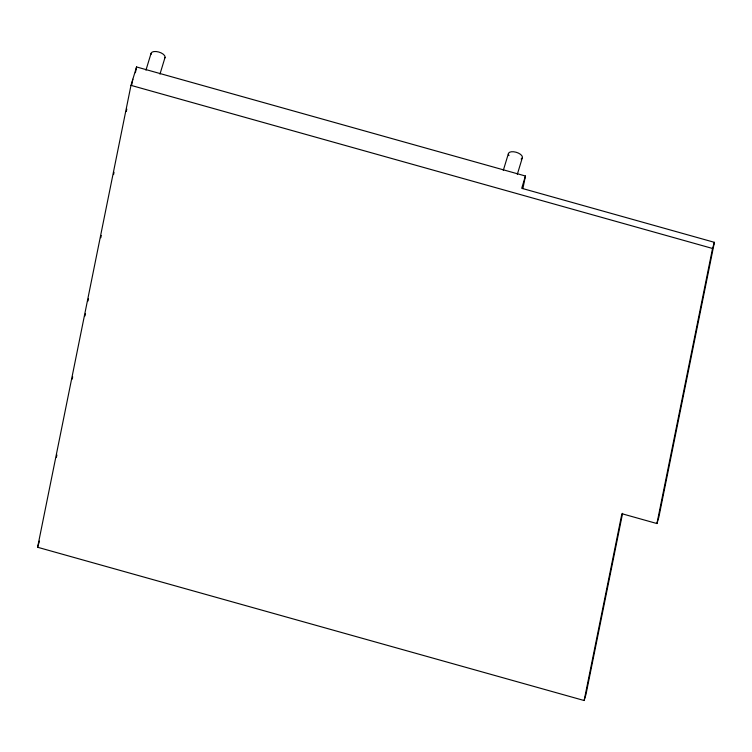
<?xml version="1.0" encoding="UTF-8"?>
<svg xmlns="http://www.w3.org/2000/svg" width="752" height="752" viewBox="0 0 752 752"><rect width="100%" height="100%" fill="white"/><g stroke="black" fill="none" stroke-linecap="round" stroke-linejoin="round"><path stroke-width="1.13" d="M622.59 513.334L585.987 694.397L584.135 700.516L37.6 547.259L130.98 85.361L136.563 66.956L525.441 176.015L522.884 188.658M56.419 457.244L56.889 454.941M72.211 379.111L72.681 376.818M84.995 315.915L85.455 313.622M88.012 300.979L88.473 298.685M100.787 237.782L101.247 235.489M113.561 174.596L114.022 172.293M126.336 111.399L126.797 109.096M131.675 84.967L132.841 79.223M135.407 72.7L136.563 66.956M584.135 700.516L621.895 513.719L656.928 523.542L658.79 517.432L714.4 242.332L521.719 188.291L525.441 176.015M656.928 523.542L712.539 248.47L714.4 242.332M145.954 70.18L151.039 53.448M159.969 74.11L165.055 57.378M37.6 547.259L39.461 541.12M503.304 170.403L508.38 153.671M517.32 174.332L522.396 157.6M130.98 85.361L712.539 248.47M151.105 54.388A7.285 3.45 16.9 0 1 158.738 52.01A7.285 3.45 16.9 0 1 164.641 58.186M508.982 155.626A7.285 3.45 16.9 0 1 516.079 152.233A7.285 3.45 16.9 0 1 521.117 159.029"/></g></svg>
